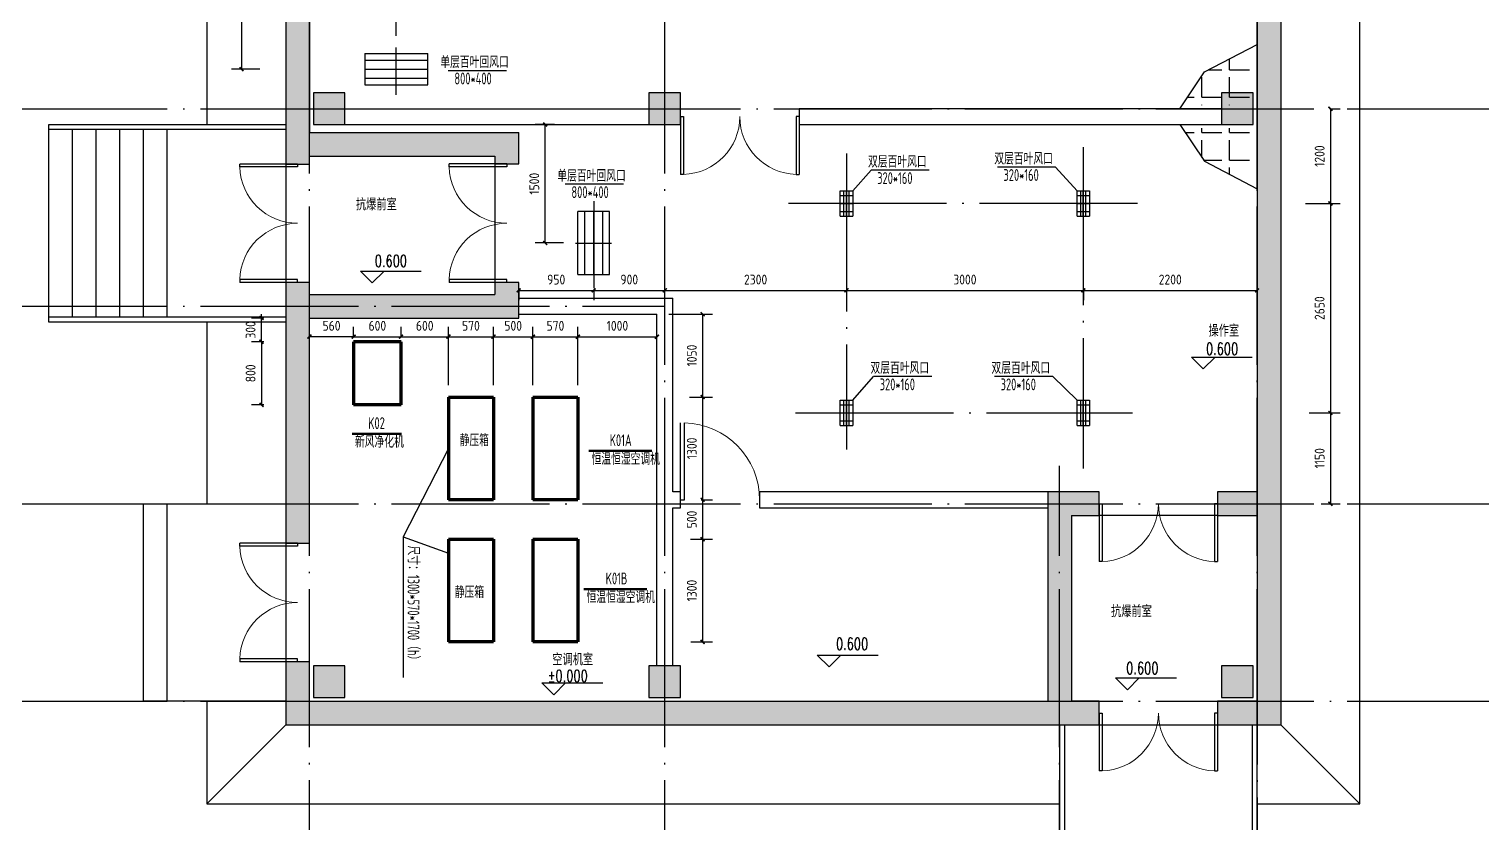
# Model space of a CAD drawing. Extents: x 5136380 to 5447195, y -425726 to -253846.
# Drawn here: x 5220657 to 5239054, y -391235 to -381186 of the extents above; entities that cross this region are included whole.
import ezdxf
from ezdxf.enums import TextEntityAlignment as Align

# ---------------------------------------------------------------- set-up
doc = ezdxf.new("R2010")
doc.units = 0
doc.header["$LTSCALE"] = 1000
doc.header["$MEASUREMENT"] = 0
doc.linetypes.add('CENTER', pattern=[2, 1.25, -0.25, 0.25, -0.25])
doc.linetypes.add('DOTE', pattern=[2.42, 2, -0.2, 0.02, -0.2])
doc.layers.get('0').update_dxf_attribs({"linetype": 'CONTINUOUS'})
doc.layers.get('Defpoints').update_dxf_attribs({"linetype": 'CONTINUOUS'})
doc.layers.add('_0', color=7, linetype='CONTINUOUS', lineweight=25)
for name, color, linetype in [('ACS_SFG_FRZX', 5, 'CENTER'), ('COLUMN', 9, 'CONTINUOUS'), ('DIM_ELEV', 3, 'CONTINUOUS'), ('DOTE', 252, 'CONTINUOUS'), ('PUB_HATCH', 8, 'CONTINUOUS'), ('PUB_TEXT', 7, 'CONTINUOUS'), ('STAIR', 5, 'CONTINUOUS'), ('WALL', 2, 'CONTINUOUS'), ('WINDOW', 4, 'CONTINUOUS'), ('图层1', 1, 'CONTINUOUS')]:
    doc.layers.add(name, color=color, linetype=linetype)
doc.styles.add('_TCH_DIM', font='SIMPLEX', dxfattribs={"bigfont": 'GBCBIG'})
doc.styles.add('sceie', font='sceie.shx', dxfattribs={"bigfont": 'sceic.shx'})
doc.styles.add('样式 1', font='sceie.shx', dxfattribs={"width": 0.75, "bigfont": 'sceic.shx'})
doc.dimstyles.new('副本 STANDARD', dxfattribs={"dimscale": 50, "dimtxt": 2.5, "dimasz": 1, "dimexe": 2.5, "dimexo": 3, "dimgap": 1.5, "dimtad": 1, "dimdec": 0, "dimzin": 0, "dimdsep": 46, "dimtxsty": 'sceie', "dimblk": 'ARCHTICK', "dimcen": 0.09, "dimadec": 0, "dimazin": 0, "dimtfac": 1, "dimtdec": 0, "dimtix": 1, "dimtmove": 2, "dimatfit": 3, "dimfxl": 0, "dimtolj": 1, "dimtzin": 0, "dimarcsym": 0})

# ---------------------------------------------------------------- blocks, each defined once
blk = doc.blocks.new('_FZH')
blk.add_lwpolyline([(-0.5, -0.5), (0.5, -0.5), (0.5, 0.5), (-0.5, 0.5)], close=True)
at = {"layer": 'PUB_HATCH'}
blk.add_solid([(-0.5, -0.5), (0.5, -0.5), (-0.5, 0.5), (0.5, 0.5)], dxfattribs=at)
blk = doc.blocks.new('_ArchTick')
at = {"color": 0, "linetype": 'ByBlock', "const_width": 0.4}
blk.add_lwpolyline([(-0.5, -0.5), (0.5, 0.5)], dxfattribs=at)
blk = doc.blocks.new('*D156')
at = {"color": 0, "lineweight": -2, "transparency": 16777216}
for p, q in [((5223347, -379194), (5223472, -379194)), ((5223347, -379194), (5223347, -381694)), ((5223581, -381694), (5223222, -381694))]:
    blk.add_line(p, q, dxfattribs=at)
at = {"layer": 'Defpoints', "color": 0, "transparency": 16777216}
for p in [(5223347, -379194), (5223347, -381694), (5223731, -381694)]:
    blk.add_point(p, dxfattribs=at)
at = {"color": 0, "lineweight": -2, "transparency": 16777216, "xscale": 50, "yscale": 50, "zscale": 50}
for p, rotation in [((5223347, -379194), 90), ((5223347, -381694), 270)]:
    blk.add_blockref('_ArchTick', p, dxfattribs=dict(at, rotation=rotation))
at = {"color": 0, "transparency": 16777216, "insert": (5223209, -380444), "char_height": 125, "attachment_point": 5, "rotation": 90, "style": 'sceie'}
blk.add_mtext('\\A1;2500', dxfattribs=at)
blk = doc.blocks.new('*D157')
at = {"color": 0, "lineweight": -2, "transparency": 16777216}
for p, q in [((5224207, -380244), (5224207, -380732)), ((5224207, -380607), (5225307, -380607)), ((5225307, -381271), (5225307, -380482))]:
    blk.add_line(p, q, dxfattribs=at)
at = {"layer": 'Defpoints', "color": 0, "transparency": 16777216}
for p in [(5224207, -380094), (5225307, -380607), (5225307, -381421)]:
    blk.add_point(p, dxfattribs=at)
at = {"color": 0, "lineweight": -2, "transparency": 16777216, "xscale": 50, "yscale": 50, "zscale": 50, "rotation": 180}
blk.add_blockref('_ArchTick', (5224207, -380607), dxfattribs=at)
at = {"color": 0, "lineweight": -2, "transparency": 16777216, "xscale": 50, "yscale": 50, "zscale": 50}
blk.add_blockref('_ArchTick', (5225307, -380607), dxfattribs=at)
at = {"color": 0, "transparency": 16777216, "insert": (5224757, -380470), "char_height": 125, "attachment_point": 5, "style": 'sceie'}
blk.add_mtext('\\A1;1100', dxfattribs=at)
blk = doc.blocks.new('*D158')
at = {"color": 0, "lineweight": -2, "transparency": 16777216}
for p, q in [((5227207, -379783), (5227207, -380732)), ((5225307, -381271), (5225307, -380482)), ((5225307, -380607), (5227207, -380607))]:
    blk.add_line(p, q, dxfattribs=at)
at = {"layer": 'Defpoints', "color": 0, "transparency": 16777216}
for p in [(5227207, -379633), (5227207, -380607), (5225307, -381421)]:
    blk.add_point(p, dxfattribs=at)
at = {"color": 0, "lineweight": -2, "transparency": 16777216, "xscale": 50, "yscale": 50, "zscale": 50, "rotation": 180}
blk.add_blockref('_ArchTick', (5225307, -380607), dxfattribs=at)
at = {"color": 0, "lineweight": -2, "transparency": 16777216, "xscale": 50, "yscale": 50, "zscale": 50}
blk.add_blockref('_ArchTick', (5227207, -380607), dxfattribs=at)
at = {"color": 0, "transparency": 16777216, "insert": (5226257, -380470), "char_height": 125, "attachment_point": 5, "style": 'sceie'}
blk.add_mtext('\\A1;1900', dxfattribs=at)
blk = doc.blocks.new('*D163')
at = {"color": 0, "lineweight": -2, "transparency": 16777216}
for p, q in [((5226857, -384494), (5226857, -384619)), ((5226857, -384494), (5227807, -384494)), ((5227807, -384494), (5227807, -384619))]:
    blk.add_line(p, q, dxfattribs=at)
at = {"layer": 'Defpoints', "color": 0, "transparency": 16777216}
for p in [(5226857, -384394), (5227807, -384394), (5227807, -384494)]:
    blk.add_point(p, dxfattribs=at)
at = {"color": 0, "lineweight": -2, "transparency": 16777216, "xscale": 50, "yscale": 50, "zscale": 50, "rotation": 180}
blk.add_blockref('_ArchTick', (5226857, -384494), dxfattribs=at)
at = {"color": 0, "lineweight": -2, "transparency": 16777216, "xscale": 50, "yscale": 50, "zscale": 50}
blk.add_blockref('_ArchTick', (5227807, -384494), dxfattribs=at)
at = {"color": 0, "transparency": 16777216, "insert": (5227332, -384357), "char_height": 125, "attachment_point": 5, "style": 'sceie'}
blk.add_mtext('\\A1;950', dxfattribs=at)
blk = doc.blocks.new('*D164')
at = {"color": 0, "lineweight": -2, "transparency": 16777216}
for p, q in [((5227807, -384494), (5227807, -384619)), ((5227807, -384494), (5228707, -384494)), ((5228707, -384494), (5228707, -384369))]:
    blk.add_line(p, q, dxfattribs=at)
at = {"layer": 'Defpoints', "color": 0, "transparency": 16777216}
for p in [(5227807, -384394), (5228707, -384494), (5228707, -384494)]:
    blk.add_point(p, dxfattribs=at)
at = {"color": 0, "lineweight": -2, "transparency": 16777216, "xscale": 50, "yscale": 50, "zscale": 50, "rotation": 180}
blk.add_blockref('_ArchTick', (5227807, -384494), dxfattribs=at)
at = {"color": 0, "lineweight": -2, "transparency": 16777216, "xscale": 50, "yscale": 50, "zscale": 50}
blk.add_blockref('_ArchTick', (5228707, -384494), dxfattribs=at)
at = {"color": 0, "transparency": 16777216, "insert": (5228257, -384357), "char_height": 125, "attachment_point": 5, "style": 'sceie'}
blk.add_mtext('\\A1;900', dxfattribs=at)
blk = doc.blocks.new('*D165')
at = {"color": 0, "lineweight": -2, "transparency": 16777216}
for p, q in [((5228707, -384494), (5228707, -384369)), ((5228707, -384494), (5231007, -384494)), ((5231007, -384494), (5231007, -384619))]:
    blk.add_line(p, q, dxfattribs=at)
at = {"layer": 'Defpoints', "color": 0, "transparency": 16777216}
for p in [(5228707, -384494), (5231007, -384400), (5231007, -384494)]:
    blk.add_point(p, dxfattribs=at)
at = {"color": 0, "lineweight": -2, "transparency": 16777216, "xscale": 50, "yscale": 50, "zscale": 50, "rotation": 180}
blk.add_blockref('_ArchTick', (5228707, -384494), dxfattribs=at)
at = {"color": 0, "lineweight": -2, "transparency": 16777216, "xscale": 50, "yscale": 50, "zscale": 50}
blk.add_blockref('_ArchTick', (5231007, -384494), dxfattribs=at)
at = {"color": 0, "transparency": 16777216, "insert": (5229857, -384357), "char_height": 125, "attachment_point": 5, "style": 'sceie'}
blk.add_mtext('\\A1;2300', dxfattribs=at)
blk = doc.blocks.new('*D166')
at = {"color": 0, "lineweight": -2, "transparency": 16777216}
for p, q in [((5231007, -384494), (5231007, -384619)), ((5231007, -384494), (5234007, -384494)), ((5234007, -384494), (5234007, -384619))]:
    blk.add_line(p, q, dxfattribs=at)
at = {"layer": 'Defpoints', "color": 0, "transparency": 16777216}
for p in [(5231007, -384400), (5234007, -384400), (5234007, -384494)]:
    blk.add_point(p, dxfattribs=at)
at = {"color": 0, "lineweight": -2, "transparency": 16777216, "xscale": 50, "yscale": 50, "zscale": 50, "rotation": 180}
blk.add_blockref('_ArchTick', (5231007, -384494), dxfattribs=at)
at = {"color": 0, "lineweight": -2, "transparency": 16777216, "xscale": 50, "yscale": 50, "zscale": 50}
blk.add_blockref('_ArchTick', (5234007, -384494), dxfattribs=at)
at = {"color": 0, "transparency": 16777216, "insert": (5232507, -384357), "char_height": 125, "attachment_point": 5, "style": 'sceie'}
blk.add_mtext('\\A1;3000', dxfattribs=at)
blk = doc.blocks.new('*D167')
at = {"color": 0, "lineweight": -2, "transparency": 16777216}
for p, q in [((5234007, -384494), (5234007, -384619)), ((5234007, -384494), (5236207, -384494)), ((5236207, -384494), (5236207, -384369))]:
    blk.add_line(p, q, dxfattribs=at)
at = {"layer": 'Defpoints', "color": 0, "transparency": 16777216}
for p in [(5234007, -384400), (5236207, -384494), (5236207, -384544)]:
    blk.add_point(p, dxfattribs=at)
at = {"color": 0, "lineweight": -2, "transparency": 16777216, "xscale": 50, "yscale": 50, "zscale": 50, "rotation": 180}
blk.add_blockref('_ArchTick', (5234007, -384494), dxfattribs=at)
at = {"color": 0, "lineweight": -2, "transparency": 16777216, "xscale": 50, "yscale": 50, "zscale": 50}
blk.add_blockref('_ArchTick', (5236207, -384494), dxfattribs=at)
at = {"color": 0, "transparency": 16777216, "insert": (5235107, -384357), "char_height": 125, "attachment_point": 5, "style": 'sceie'}
blk.add_mtext('\\A1;2200', dxfattribs=at)
blk = doc.blocks.new('*D168')
at = {"color": 0, "lineweight": -2, "transparency": 16777216}
for p, q in [((5227309, -382394), (5227067, -382394)), ((5227192, -383894), (5227192, -382394)), ((5227425, -383894), (5227067, -383894))]:
    blk.add_line(p, q, dxfattribs=at)
at = {"layer": 'Defpoints', "color": 0, "transparency": 16777216}
for p in [(5227192, -382394), (5227459, -382394), (5227575, -383894)]:
    blk.add_point(p, dxfattribs=at)
at = {"color": 0, "lineweight": -2, "transparency": 16777216, "xscale": 50, "yscale": 50, "zscale": 50}
for p, rotation in [((5227192, -382394), 90), ((5227192, -383894), 270)]:
    blk.add_blockref('_ArchTick', p, dxfattribs=dict(at, rotation=rotation))
at = {"color": 0, "transparency": 16777216, "insert": (5227054, -383144), "char_height": 125, "attachment_point": 5, "rotation": 90, "style": 'sceie'}
blk.add_mtext('\\A1;1500', dxfattribs=at)
blk = doc.blocks.new('*D169')
at = {"color": 0, "lineweight": -2, "transparency": 16777216}
for p, q in [((5237136, -382194), (5237261, -382194)), ((5237136, -382194), (5237136, -383394)), ((5236820, -383394), (5237261, -383394))]:
    blk.add_line(p, q, dxfattribs=at)
at = {"layer": 'Defpoints', "color": 0, "transparency": 16777216}
for p in [(5237037, -382194), (5236670, -383394), (5237136, -383394)]:
    blk.add_point(p, dxfattribs=at)
at = {"color": 0, "lineweight": -2, "transparency": 16777216, "xscale": 50, "yscale": 50, "zscale": 50}
for p, rotation in [((5237136, -382194), 90), ((5237136, -383394), 270)]:
    blk.add_blockref('_ArchTick', p, dxfattribs=dict(at, rotation=rotation))
at = {"color": 0, "transparency": 16777216, "insert": (5236999, -382794), "char_height": 125, "attachment_point": 5, "rotation": 90, "style": 'sceie'}
blk.add_mtext('\\A1;1200', dxfattribs=at)
blk = doc.blocks.new('*D170')
at = {"color": 0, "lineweight": -2, "transparency": 16777216}
for p, q in [((5236820, -383394), (5237261, -383394)), ((5237136, -383394), (5237136, -386045)), ((5236867, -386045), (5237261, -386045))]:
    blk.add_line(p, q, dxfattribs=at)
at = {"layer": 'Defpoints', "color": 0, "transparency": 16777216}
for p in [(5236670, -383394), (5236717, -386045), (5237136, -386045)]:
    blk.add_point(p, dxfattribs=at)
at = {"color": 0, "lineweight": -2, "transparency": 16777216, "xscale": 50, "yscale": 50, "zscale": 50}
for p, rotation in [((5237136, -383394), 90), ((5237136, -386045), 270)]:
    blk.add_blockref('_ArchTick', p, dxfattribs=dict(at, rotation=rotation))
at = {"color": 0, "transparency": 16777216, "insert": (5236999, -384719), "char_height": 125, "attachment_point": 5, "rotation": 90, "style": 'sceie'}
blk.add_mtext('\\A1;2650', dxfattribs=at)
blk = doc.blocks.new('*D171')
at = {"color": 0, "lineweight": -2, "transparency": 16777216}
for p, q in [((5236867, -386045), (5237261, -386045)), ((5237136, -386045), (5237136, -387194)), ((5237018, -387194), (5237261, -387194))]:
    blk.add_line(p, q, dxfattribs=at)
at = {"layer": 'Defpoints', "color": 0, "transparency": 16777216}
for p in [(5236717, -386045), (5236868, -387194), (5237136, -387194)]:
    blk.add_point(p, dxfattribs=at)
at = {"color": 0, "lineweight": -2, "transparency": 16777216, "xscale": 50, "yscale": 50, "zscale": 50}
for p, rotation in [((5237136, -386045), 90), ((5237136, -387194), 270)]:
    blk.add_blockref('_ArchTick', p, dxfattribs=dict(at, rotation=rotation))
at = {"color": 0, "transparency": 16777216, "insert": (5236999, -386619), "char_height": 125, "attachment_point": 5, "rotation": 90, "style": 'sceie'}
blk.add_mtext('\\A1;1150', dxfattribs=at)
blk = doc.blocks.new('*D172')
at = {"color": 0, "lineweight": -2, "transparency": 16777216}
for p, q in [((5223628, -384844), (5223475, -384844)), ((5223600, -384844), (5223600, -384794)), ((5223600, -385144), (5223600, -384844)), ((5223628, -385144), (5223475, -385144)), ((5223600, -385144), (5223600, -385194))]:
    blk.add_line(p, q, dxfattribs=at)
at = {"layer": 'Defpoints', "color": 0, "transparency": 16777216}
for p in [(5223600, -384844), (5223778, -384844), (5223778, -385144)]:
    blk.add_point(p, dxfattribs=at)
at = {"color": 0, "lineweight": -2, "transparency": 16777216, "xscale": 50, "yscale": 50, "zscale": 50}
for p, rotation in [((5223600, -384844), 270), ((5223600, -385144), 90)]:
    blk.add_blockref('_ArchTick', p, dxfattribs=dict(at, rotation=rotation))
at = {"color": 0, "transparency": 16777216, "insert": (5223462, -384994), "char_height": 125, "attachment_point": 5, "rotation": 90, "style": 'sceie'}
blk.add_mtext('\\A1;300', dxfattribs=at)
blk = doc.blocks.new('*D173')
at = {"color": 0, "lineweight": -2, "transparency": 16777216}
for p, q in [((5223628, -385144), (5223475, -385144)), ((5223600, -385144), (5223600, -385944)), ((5223628, -385944), (5223475, -385944))]:
    blk.add_line(p, q, dxfattribs=at)
at = {"layer": 'Defpoints', "color": 0, "transparency": 16777216}
for p in [(5223778, -385144), (5223600, -385944), (5223778, -385944)]:
    blk.add_point(p, dxfattribs=at)
at = {"color": 0, "lineweight": -2, "transparency": 16777216, "xscale": 50, "yscale": 50, "zscale": 50}
for p, rotation in [((5223600, -385144), 90), ((5223600, -385944), 270)]:
    blk.add_blockref('_ArchTick', p, dxfattribs=dict(at, rotation=rotation))
at = {"color": 0, "transparency": 16777216, "insert": (5223462, -385544), "char_height": 125, "attachment_point": 5, "rotation": 90, "style": 'sceie'}
blk.add_mtext('\\A1;800', dxfattribs=at)
blk = doc.blocks.new('*D174')
at = {"color": 0, "lineweight": -2, "transparency": 16777216}
for p, q in [((5224207, -385080), (5224207, -384955)), ((5224767, -385080), (5224767, -384955)), ((5224767, -385080), (5224207, -385080))]:
    blk.add_line(p, q, dxfattribs=at)
at = {"layer": 'Defpoints', "color": 0, "transparency": 16777216}
for p in [(5224207, -385080), (5224207, -385144), (5224767, -385144)]:
    blk.add_point(p, dxfattribs=at)
at = {"color": 0, "lineweight": -2, "transparency": 16777216, "xscale": 50, "yscale": 50, "zscale": 50, "rotation": 180}
blk.add_blockref('_ArchTick', (5224207, -385080), dxfattribs=at)
at = {"color": 0, "lineweight": -2, "transparency": 16777216, "xscale": 50, "yscale": 50, "zscale": 50}
blk.add_blockref('_ArchTick', (5224767, -385080), dxfattribs=at)
at = {"color": 0, "transparency": 16777216, "insert": (5224487, -384942), "char_height": 125, "attachment_point": 5, "style": 'sceie'}
blk.add_mtext('\\A1;560', dxfattribs=at)
blk = doc.blocks.new('*D175')
at = {"color": 0, "lineweight": -2, "transparency": 16777216}
for p, q in [((5224767, -385080), (5224767, -384955)), ((5225367, -385080), (5225367, -384955)), ((5224767, -385080), (5225367, -385080))]:
    blk.add_line(p, q, dxfattribs=at)
at = {"layer": 'Defpoints', "color": 0, "transparency": 16777216}
for p in [(5224767, -385144), (5225367, -385080), (5225367, -385144)]:
    blk.add_point(p, dxfattribs=at)
at = {"color": 0, "lineweight": -2, "transparency": 16777216, "xscale": 50, "yscale": 50, "zscale": 50, "rotation": 180}
blk.add_blockref('_ArchTick', (5224767, -385080), dxfattribs=at)
at = {"color": 0, "lineweight": -2, "transparency": 16777216, "xscale": 50, "yscale": 50, "zscale": 50}
blk.add_blockref('_ArchTick', (5225367, -385080), dxfattribs=at)
at = {"color": 0, "transparency": 16777216, "insert": (5225067, -384942), "char_height": 125, "attachment_point": 5, "style": 'sceie'}
blk.add_mtext('\\A1;600', dxfattribs=at)
blk = doc.blocks.new('*D176')
at = {"color": 0, "lineweight": -2, "transparency": 16777216}
for p, q in [((5225367, -385080), (5225367, -384955)), ((5225967, -385694), (5225967, -384955)), ((5225367, -385080), (5225967, -385080))]:
    blk.add_line(p, q, dxfattribs=at)
at = {"layer": 'Defpoints', "color": 0, "transparency": 16777216}
for p in [(5225367, -385144), (5225967, -385080), (5225967, -385844)]:
    blk.add_point(p, dxfattribs=at)
at = {"color": 0, "lineweight": -2, "transparency": 16777216, "xscale": 50, "yscale": 50, "zscale": 50, "rotation": 180}
blk.add_blockref('_ArchTick', (5225367, -385080), dxfattribs=at)
at = {"color": 0, "lineweight": -2, "transparency": 16777216, "xscale": 50, "yscale": 50, "zscale": 50}
blk.add_blockref('_ArchTick', (5225967, -385080), dxfattribs=at)
at = {"color": 0, "transparency": 16777216, "insert": (5225667, -384942), "char_height": 125, "attachment_point": 5, "style": 'sceie'}
blk.add_mtext('\\A1;600', dxfattribs=at)
blk = doc.blocks.new('*D177')
at = {"color": 0, "lineweight": -2, "transparency": 16777216}
for p, q in [((5225967, -385694), (5225967, -384955)), ((5226537, -385694), (5226537, -384955)), ((5225967, -385080), (5226537, -385080))]:
    blk.add_line(p, q, dxfattribs=at)
at = {"layer": 'Defpoints', "color": 0, "transparency": 16777216}
for p in [(5226537, -385080), (5225967, -385844), (5226537, -385844)]:
    blk.add_point(p, dxfattribs=at)
at = {"color": 0, "lineweight": -2, "transparency": 16777216, "xscale": 50, "yscale": 50, "zscale": 50, "rotation": 180}
blk.add_blockref('_ArchTick', (5225967, -385080), dxfattribs=at)
at = {"color": 0, "lineweight": -2, "transparency": 16777216, "xscale": 50, "yscale": 50, "zscale": 50}
blk.add_blockref('_ArchTick', (5226537, -385080), dxfattribs=at)
at = {"color": 0, "transparency": 16777216, "insert": (5226252, -384942), "char_height": 125, "attachment_point": 5, "style": 'sceie'}
blk.add_mtext('\\A1;570', dxfattribs=at)
blk = doc.blocks.new('*D178')
at = {"color": 0, "lineweight": -2, "transparency": 16777216}
for p, q in [((5226537, -385694), (5226537, -384955)), ((5227037, -385694), (5227037, -384955)), ((5226537, -385080), (5227037, -385080))]:
    blk.add_line(p, q, dxfattribs=at)
at = {"layer": 'Defpoints', "color": 0, "transparency": 16777216}
for p in [(5227037, -385080), (5226537, -385844), (5227037, -385844)]:
    blk.add_point(p, dxfattribs=at)
at = {"color": 0, "lineweight": -2, "transparency": 16777216, "xscale": 50, "yscale": 50, "zscale": 50, "rotation": 180}
blk.add_blockref('_ArchTick', (5226537, -385080), dxfattribs=at)
at = {"color": 0, "lineweight": -2, "transparency": 16777216, "xscale": 50, "yscale": 50, "zscale": 50}
blk.add_blockref('_ArchTick', (5227037, -385080), dxfattribs=at)
at = {"color": 0, "transparency": 16777216, "insert": (5226787, -384942), "char_height": 125, "attachment_point": 5, "style": 'sceie'}
blk.add_mtext('\\A1;500', dxfattribs=at)
blk = doc.blocks.new('*D179')
at = {"color": 0, "lineweight": -2, "transparency": 16777216}
for p, q in [((5227037, -385694), (5227037, -384955)), ((5227607, -385694), (5227607, -384955)), ((5227037, -385080), (5227607, -385080))]:
    blk.add_line(p, q, dxfattribs=at)
at = {"layer": 'Defpoints', "color": 0, "transparency": 16777216}
for p in [(5227607, -385080), (5227037, -385844), (5227607, -385844)]:
    blk.add_point(p, dxfattribs=at)
at = {"color": 0, "lineweight": -2, "transparency": 16777216, "xscale": 50, "yscale": 50, "zscale": 50, "rotation": 180}
blk.add_blockref('_ArchTick', (5227037, -385080), dxfattribs=at)
at = {"color": 0, "lineweight": -2, "transparency": 16777216, "xscale": 50, "yscale": 50, "zscale": 50}
blk.add_blockref('_ArchTick', (5227607, -385080), dxfattribs=at)
at = {"color": 0, "transparency": 16777216, "insert": (5227322, -384942), "char_height": 125, "attachment_point": 5, "style": 'sceie'}
blk.add_mtext('\\A1;570', dxfattribs=at)
blk = doc.blocks.new('*D180')
at = {"color": 0, "lineweight": -2, "transparency": 16777216}
for p, q in [((5227607, -385080), (5227607, -384955)), ((5228607, -385080), (5228607, -384955)), ((5227607, -385080), (5228607, -385080))]:
    blk.add_line(p, q, dxfattribs=at)
at = {"layer": 'Defpoints', "color": 0, "transparency": 16777216}
for p in [(5227607, -385080), (5228607, -385080), (5228607, -385080)]:
    blk.add_point(p, dxfattribs=at)
at = {"color": 0, "lineweight": -2, "transparency": 16777216, "xscale": 50, "yscale": 50, "zscale": 50, "rotation": 180}
blk.add_blockref('_ArchTick', (5227607, -385080), dxfattribs=at)
at = {"color": 0, "lineweight": -2, "transparency": 16777216, "xscale": 50, "yscale": 50, "zscale": 50}
blk.add_blockref('_ArchTick', (5228607, -385080), dxfattribs=at)
at = {"color": 0, "transparency": 16777216, "insert": (5228107, -384942), "char_height": 125, "attachment_point": 5, "style": 'sceie'}
blk.add_mtext('\\A1;1000', dxfattribs=at)
blk = doc.blocks.new('*D181')
at = {"color": 0, "lineweight": -2, "transparency": 16777216}
for p, q in [((5228757, -384794), (5229311, -384794)), ((5229186, -384794), (5229186, -385844)), ((5229018, -385844), (5229311, -385844))]:
    blk.add_line(p, q, dxfattribs=at)
at = {"layer": 'Defpoints', "color": 0, "transparency": 16777216}
for p in [(5228607, -384794), (5228868, -385844), (5229186, -385844)]:
    blk.add_point(p, dxfattribs=at)
at = {"color": 0, "lineweight": -2, "transparency": 16777216, "xscale": 50, "yscale": 50, "zscale": 50}
for p, rotation in [((5229186, -384794), 90), ((5229186, -385844), 270)]:
    blk.add_blockref('_ArchTick', p, dxfattribs=dict(at, rotation=rotation))
at = {"color": 0, "transparency": 16777216, "insert": (5229049, -385319), "char_height": 125, "attachment_point": 5, "rotation": 90, "style": 'sceie'}
blk.add_mtext('\\A1;1050', dxfattribs=at)
blk = doc.blocks.new('*D182')
at = {"color": 0, "lineweight": -2, "transparency": 16777216}
for p, q in [((5229018, -385844), (5229311, -385844)), ((5229186, -385844), (5229186, -387144)), ((5229167, -387144), (5229311, -387144))]:
    blk.add_line(p, q, dxfattribs=at)
at = {"layer": 'Defpoints', "color": 0, "transparency": 16777216}
for p in [(5228868, -385844), (5229017, -387144), (5229186, -387144)]:
    blk.add_point(p, dxfattribs=at)
at = {"color": 0, "lineweight": -2, "transparency": 16777216, "xscale": 50, "yscale": 50, "zscale": 50}
for p, rotation in [((5229186, -385844), 90), ((5229186, -387144), 270)]:
    blk.add_blockref('_ArchTick', p, dxfattribs=dict(at, rotation=rotation))
at = {"color": 0, "transparency": 16777216, "insert": (5229049, -386494), "char_height": 125, "attachment_point": 5, "rotation": 90, "style": 'sceie'}
blk.add_mtext('\\A1;1300', dxfattribs=at)
blk = doc.blocks.new('*D183')
at = {"color": 0, "lineweight": -2, "transparency": 16777216}
for p, q in [((5229167, -387144), (5229311, -387144)), ((5229186, -387144), (5229186, -387644)), ((5229033, -387644), (5229311, -387644))]:
    blk.add_line(p, q, dxfattribs=at)
at = {"layer": 'Defpoints', "color": 0, "transparency": 16777216}
for p in [(5229017, -387144), (5228883, -387644), (5229186, -387644)]:
    blk.add_point(p, dxfattribs=at)
at = {"color": 0, "lineweight": -2, "transparency": 16777216, "xscale": 50, "yscale": 50, "zscale": 50}
for p, rotation in [((5229186, -387144), 90), ((5229186, -387644), 270)]:
    blk.add_blockref('_ArchTick', p, dxfattribs=dict(at, rotation=rotation))
at = {"color": 0, "transparency": 16777216, "insert": (5229049, -387394), "char_height": 125, "attachment_point": 5, "rotation": 90, "style": 'sceie'}
blk.add_mtext('\\A1;500', dxfattribs=at)
blk = doc.blocks.new('*D184')
at = {"color": 0, "lineweight": -2, "transparency": 16777216}
for p, q in [((5229033, -387644), (5229311, -387644)), ((5229186, -387644), (5229186, -388944)), ((5229038, -388944), (5229311, -388944))]:
    blk.add_line(p, q, dxfattribs=at)
at = {"layer": 'Defpoints', "color": 0, "transparency": 16777216}
for p in [(5228883, -387644), (5228888, -388944), (5229186, -388944)]:
    blk.add_point(p, dxfattribs=at)
at = {"color": 0, "lineweight": -2, "transparency": 16777216, "xscale": 50, "yscale": 50, "zscale": 50}
for p, rotation in [((5229186, -387644), 90), ((5229186, -388944), 270)]:
    blk.add_blockref('_ArchTick', p, dxfattribs=dict(at, rotation=rotation))
at = {"color": 0, "transparency": 16777216, "insert": (5229049, -388294), "char_height": 125, "attachment_point": 5, "rotation": 90, "style": 'sceie'}
blk.add_mtext('\\A1;1300', dxfattribs=at)

msp = doc.modelspace()

# ---------------------------------------------------------------- hatches: boundary and pattern name
at = {"layer": 'PUB_HATCH'}
for points in [[(5224206.7, -377694.3), (5223906.7, -377394.3), (5223906.7, -382594.3), (5223946.7, -382594.3), (5224106.7, -382627.6), (5224166.7, -382534.3), (5224206.7, -382494.3)], [(5236506.7, -380641.1), (5236206.7, -380641.1), (5236206.7, -387044.6), (5236246.7, -387084.6), (5236306.7, -387177.9), (5236466.7, -387144.6), (5236506.7, -387144.6)], [(5223946.7, -382594.3), (5223906.7, -382594.3), (5223906.7, -382894.3), (5224206.7, -382894.3), (5224206.7, -382794.3), (5224166.7, -382754.3), (5224106.7, -382627.6)], [(5224106.7, -382627.6), (5224166.7, -382754.3), (5224206.7, -382794.3), (5226556.7, -382794.3), (5226856.7, -382494.3), (5224206.7, -382494.3), (5224166.7, -382534.3)], [(5226856.7, -382494.3), (5226556.7, -382794.3), (5226556.7, -382893.7), (5226856.7, -382893.7)], [(5224166.7, -384584.3), (5224206.7, -384544.3), (5224206.7, -384394.3), (5223906.7, -384394.3), (5223906.7, -384694.3), (5224106.7, -384694.3)], [(5226556.7, -384544.3), (5226856.7, -384844.3), (5226856.7, -384393.7), (5226556.7, -384393.7)], [(5224106.7, -384694.3), (5224166.7, -384804.3), (5224206.7, -384844.3), (5226856.7, -384844.3), (5226556.7, -384544.3), (5224206.7, -384544.3), (5224166.7, -384584.3)], [(5224106.7, -384694.3), (5223906.7, -384694.3), (5223906.7, -387694.3), (5224206.7, -387694.3), (5224206.7, -384844.3), (5224166.7, -384804.3)], [(5233856.7, -387344.6), (5233556.7, -387044.6), (5233556.7, -389694.3), (5233596.7, -389734.3), (5233706.7, -389794.3), (5233816.7, -389734.3), (5233856.7, -389694.3)], [(5233556.7, -387044.6), (5233856.7, -387344.6), (5234207, -387344.6), (5234207, -387044.6)], [(5236246.7, -387084.6), (5236206.7, -387044.6), (5235707, -387044.6), (5235707, -387344.6), (5236206.7, -387344.6), (5236246.7, -387304.6), (5236306.7, -387177.9)], [(5236306.7, -387177.9), (5236246.7, -387304.6), (5236206.7, -387344.6), (5236206.7, -389694.3), (5236506.7, -389994.3), (5236506.7, -387144.6), (5236466.7, -387144.6)], [(5223906.7, -389994.3), (5224206.7, -389694.3), (5224206.7, -389194.3), (5223906.7, -389194.3)], [(5224206.7, -389694.3), (5223906.7, -389994.3), (5233706.7, -389994.3), (5233706.7, -389794.3), (5233596.7, -389734.3), (5233556.7, -389694.3)], [(5233706.7, -389794.3), (5233706.7, -389994.3), (5234207, -389994.3), (5234207, -389694.3), (5233856.7, -389694.3), (5233816.7, -389734.3)], [(5236506.7, -389994.3), (5236206.7, -389694.3), (5235707, -389694.3), (5235707, -389994.3)]]:
    msp.add_hatch(color=253, dxfattribs=at).paths.add_polyline_path(points)
at = {"layer": '图层1'}
h = msp.add_hatch(dxfattribs=at)
h.set_pattern_fill('ANGLE', color=253, scale=100, style=0)
h.set_pattern_definition([(0, (2831270.28, 441481.27), (0, 349.25), [254, -95.25]), (90, (2831270.28, 441481.27), (-349.25, 2e-14), [254, -95.25])])
h.paths.add_polyline_path([(5236206.7, -381382), (5235539.7, -381728.4), (5235259.1, -382149.7), (5236206.7, -382149.7)])
h = msp.add_hatch(dxfattribs=at)
h.set_pattern_fill('ANGLE', color=253, scale=100, style=0)
h.set_pattern_definition([(0, (2831270.28, 435447.76), (0, 349.25), [254, -95.25]), (90, (2831270.28, 435447.76), (-349.25, 2e-14), [254, -95.25])])
h.paths.add_polyline_path([(5236206.7, -382438.9), (5236206.7, -383206.6), (5235539.7, -382860.2), (5235259.1, -382438.9)])

# ---------------------------------------------------------------- linework, layer by layer
at = {"color": 0}
for p, q in [((5224906.7, -381494.3), (5224906.7, -381894.3)), ((5224906.7, -381494.3), (5225706.7, -381494.3)), ((5225706.7, -381894.3), (5225706.7, -381494.3)), ((5224906.7, -381580.7), (5225706.7, -381580.7)), ((5224906.7, -381694.3), (5225706.7, -381694.3)), ((5226702.2, -381713), (5225965.3, -381713)), ((5224906.7, -381807.9), (5225706.7, -381807.9)), ((5224906.7, -381894.3), (5225706.7, -381894.3)), ((5231086.7, -383234.3), (5231319.5, -382973.6)), ((5232056.3, -382973.6), (5231319.5, -382973.6)), ((5233655.2, -382934.7), (5232918.4, -382934.7)), ((5233655.2, -382934.7), (5233926.7, -383234.3)), ((5228184.1, -383151.3), (5227447.3, -383151.3)), ((5230926.7, -383554.3), (5230926.7, -383234.3)), ((5230926.7, -383234.3), (5231086.7, -383234.3)), ((5230926.7, -383293.7), (5231086.7, -383293.7)), ((5230926.7, -383394.3), (5231086.7, -383394.3)), ((5230973.2, -383554.3), (5230973.2, -383234.3)), ((5231006.7, -383554.3), (5231006.7, -383234.3)), ((5231040.3, -383554.3), (5231040.3, -383234.3)), ((5231086.7, -383234.3), (5231086.7, -383554.3)), ((5233926.7, -383554.3), (5233926.7, -383234.3)), ((5233926.7, -383234.3), (5234086.7, -383234.3)), ((5233926.7, -383293.7), (5234086.7, -383293.7)), ((5233926.7, -383394.3), (5234086.7, -383394.3)), ((5233973.2, -383554.3), (5233973.2, -383234.3)), ((5234006.7, -383554.3), (5234006.7, -383234.3)), ((5234040.3, -383554.3), (5234040.3, -383234.3)), ((5234086.7, -383234.3), (5234086.7, -383554.3)), ((5228006.7, -383494.3), (5227606.7, -383494.3)), ((5227606.7, -384294.3), (5227606.7, -383494.3)), ((5227693.1, -384294.3), (5227693.1, -383494.3)), ((5227806.7, -384294.3), (5227806.7, -383494.3)), ((5227920.3, -384294.3), (5227920.3, -383494.3)), ((5228006.7, -384294.3), (5228006.7, -383494.3)), ((5230926.7, -383494.9), (5231086.7, -383494.9)), ((5230926.7, -383554.3), (5231086.7, -383554.3)), ((5233926.7, -383494.9), (5234086.7, -383494.9)), ((5233926.7, -383554.3), (5234086.7, -383554.3)), ((5227574.9, -383894.3), (5228031.5, -383894.3)), ((5227606.7, -384294.3), (5228006.7, -384294.3)), ((5231086.7, -385884.6), (5231350.8, -385584.8)), ((5232087.7, -385584.8), (5231350.8, -385584.8)), ((5233619.2, -385584.8), (5232882.3, -385584.8)), ((5233619.2, -385584.8), (5233926.7, -385884.6)), ((5230926.7, -386204.6), (5230926.7, -385884.6)), ((5230926.7, -385884.6), (5231086.7, -385884.6)), ((5230926.7, -385944), (5231086.7, -385944)), ((5230973.2, -386204.6), (5230973.2, -385884.6)), ((5231006.7, -386204.6), (5231006.7, -385884.6)), ((5231040.3, -386204.6), (5231040.3, -385884.6)), ((5231086.7, -385884.6), (5231086.7, -386204.6)), ((5233926.7, -386204.6), (5233926.7, -385884.6)), ((5233926.7, -385884.6), (5234086.7, -385884.6)), ((5233926.7, -385944), (5234086.7, -385944)), ((5233973.2, -386204.6), (5233973.2, -385884.6)), ((5234006.7, -386204.6), (5234006.7, -385884.6)), ((5234040.3, -386204.6), (5234040.3, -385884.6)), ((5234086.7, -385884.6), (5234086.7, -386204.6)), ((5230926.7, -386044.6), (5231086.7, -386044.6)), ((5230926.7, -386145.2), (5231086.7, -386145.2)), ((5233926.7, -386044.6), (5234086.7, -386044.6)), ((5233926.7, -386145.2), (5234086.7, -386145.2)), ((5230926.7, -386204.6), (5231086.7, -386204.6)), ((5233926.7, -386204.6), (5234086.7, -386204.6)), ((5225966.7, -386494.3), (5225392, -387613.2)), ((5225392, -387613.2), (5225966.7, -387820.6)), ((5225392, -387613.2), (5225392, -389392.1))]:
    msp.add_line(p, q, dxfattribs=at)
at = {"color": 253, "extrusion": (0, 0, -1)}
for p, q in [((5228906.7, -382294.3), (5228906.7, -383025.5)), ((5228906.7, -382294.3), (5228944.2, -382294.3)), ((5228944.2, -382294.3), (5228944.2, -383025.5)), ((5230369.2, -382294.3), (5230369.2, -383025.5)), ((5230406.7, -382294.3), (5230369.2, -382294.3)), ((5230406.7, -382294.3), (5230406.7, -383025.5)), ((5224056.7, -382894.3), (5223325.5, -382894.3)), ((5223325.5, -382931.8), (5223325.5, -382894.3)), ((5224056.7, -382931.8), (5223325.5, -382931.8)), ((5224056.7, -382894.3), (5224056.7, -382931.8)), ((5226706.7, -382893.7), (5225975.5, -382893.7)), ((5225975.5, -382931.2), (5225975.5, -382893.7)), ((5226706.7, -382931.2), (5225975.5, -382931.2)), ((5226706.7, -382893.7), (5226706.7, -382931.2)), ((5228944.2, -383025.5), (5228906.7, -383025.5)), ((5230369.2, -383025.5), (5230406.7, -383025.5)), ((5224056.7, -384356.8), (5223325.5, -384356.8)), ((5223325.5, -384356.8), (5223325.5, -384394.3)), ((5224056.7, -384394.3), (5223325.5, -384394.3)), ((5224056.7, -384394.3), (5224056.7, -384356.8)), ((5226706.7, -384356.2), (5225975.5, -384356.2)), ((5225975.5, -384356.2), (5225975.5, -384393.7)), ((5226706.7, -384393.7), (5225975.5, -384393.7)), ((5226706.7, -384393.7), (5226706.7, -384356.2)), ((5228906.7, -387144.6), (5228906.7, -386169.6)), ((5228956.7, -387144.6), (5228956.7, -386169.6)), ((5228906.7, -387144.6), (5228956.7, -387144.6)), ((5234207, -387194.6), (5234207, -387925.8)), ((5234207, -387194.6), (5234244.5, -387194.6)), ((5234244.5, -387194.6), (5234244.5, -387925.8)), ((5235669.5, -387194.6), (5235669.5, -387925.8)), ((5235707, -387194.6), (5235669.5, -387194.6)), ((5235707, -387194.6), (5235707, -387925.8)), ((5224056.7, -387694.3), (5223325.5, -387694.3)), ((5223325.5, -387731.8), (5223325.5, -387694.3)), ((5224056.7, -387731.8), (5223325.5, -387731.8)), ((5224056.7, -387694.3), (5224056.7, -387731.8)), ((5234244.5, -387925.8), (5234207, -387925.8)), ((5235669.5, -387925.8), (5235707, -387925.8)), ((5224056.7, -389156.8), (5223325.5, -389156.8)), ((5223325.5, -389156.8), (5223325.5, -389194.3)), ((5224056.7, -389194.3), (5223325.5, -389194.3)), ((5224056.7, -389194.3), (5224056.7, -389156.8))]:
    msp.add_line(p, q, dxfattribs=at)
at = {"lineweight": 70}
for p, q in [((5225366.7, -385144.3), (5224766.7, -385144.3)), ((5224766.7, -385144.3), (5224766.7, -385944.3)), ((5225366.7, -385944.3), (5225366.7, -385144.3)), ((5225366.7, -385944.3), (5224766.7, -385944.3)), ((5225966.7, -385844.3), (5225966.7, -387144.3)), ((5225966.7, -385844.3), (5226536.7, -385844.3)), ((5226536.7, -385844.3), (5226536.7, -387144.3)), ((5227036.7, -385844.3), (5227606.7, -385844.3)), ((5227036.7, -385844.3), (5227036.7, -387144.3)), ((5227606.7, -385844.3), (5227606.7, -387144.3)), ((5226536.7, -387144.3), (5225966.7, -387144.3)), ((5227606.7, -387144.3), (5227036.7, -387144.3)), ((5225966.7, -387644.3), (5226536.7, -387644.3)), ((5225966.7, -387644.3), (5225966.7, -388944.3)), ((5226536.7, -387644.3), (5226536.7, -388944.3)), ((5227036.7, -387644.3), (5227606.7, -387644.3)), ((5227036.7, -387644.3), (5227036.7, -388944.3)), ((5227606.7, -387644.3), (5227606.7, -388944.3)), ((5226536.7, -388944.3), (5225966.7, -388944.3)), ((5227606.7, -388944.3), (5227036.7, -388944.3))]:
    msp.add_line(p, q, dxfattribs=at)
at = {"lineweight": 50}
for p, q in [((5224749.4, -386310.2), (5225374.5, -386310.2)), ((5227745.5, -386526.6), (5228543.2, -386526.6)), ((5227682.6, -388276.2), (5228480.2, -388276.2))]:
    msp.add_line(p, q, dxfattribs=at)
at = {"color": 253}
for p, q in [((5234207, -389844.3), (5234207, -390575.5)), ((5234207, -389844.3), (5234244.5, -389844.3)), ((5234244.5, -389844.3), (5234244.5, -390575.5)), ((5235669.5, -389844.3), (5235669.5, -390575.5)), ((5235707, -389844.3), (5235669.5, -389844.3)), ((5235707, -389844.3), (5235707, -390575.5)), ((5234244.5, -390575.5), (5234207, -390575.5)), ((5235669.5, -390575.5), (5235707, -390575.5))]:
    msp.add_line(p, q, dxfattribs=at)
at = {"color": 253, "lineweight": 13, "extrusion": (0, 0, -1)}
for centre, radius, start, end in [((-5228925.5, -382294.3), 731.2, 180, 268.53072), ((-5230388, -382294.3), 731.2, 271.46928, 0), ((-5224056.7, -382913), 731.2, 270, 358.53072), ((-5226706.7, -382912.5), 731.2, 270, 358.53072), ((-5224056.7, -384375.5), 731.2, 1.46928, 90), ((-5226706.7, -384375), 731.2, 1.46928, 90), ((-5228931.7, -387144.6), 975, 91.46928, 180), ((-5234225.8, -387194.6), 731.2, 180, 268.53072), ((-5235688.3, -387194.6), 731.2, 271.46928, 0), ((-5224056.7, -387713), 731.2, 270, 358.53072), ((-5224056.7, -389175.5), 731.2, 1.46928, 90)]:
    msp.add_arc(centre, radius, start, end, dxfattribs=at)
at = {"color": 253, "lineweight": 13}
for centre, start, end in [((5234225.8, -389844.3), 271.46928, 0), ((5235688.3, -389844.3), 180, 268.53072)]:
    msp.add_arc(centre, 731.2, start, end, dxfattribs=at)
at = {"layer": '_0', "color": 253}
for points in [[(5235229.5, -382194.3), (5235539.7, -381728.4), (5236206.7, -381382)], [(5235229.5, -382394.3), (5235539.7, -382860.2), (5236206.7, -383206.6)]]:
    msp.add_lwpolyline(points, dxfattribs=at)
at = {"layer": 'ACS_SFG_FRZX'}
msp.add_line((5228813.7, -386594.3), (5228813.7, -386594.3), dxfattribs=at)
at = {"layer": 'DIM_ELEV', "color": 0}
for p, q in [((5225003.1, -384400), (5224853.1, -384250)), ((5224853.1, -384250), (5225623.3, -384250)), ((5225003.1, -384400), (5225153.1, -384250)), ((5235525.6, -385488.1), (5235375.6, -385338.1)), ((5235375.6, -385338.1), (5236145.7, -385338.1)), ((5235525.6, -385488.1), (5235675.6, -385338.1)), ((5230788.1, -389259.9), (5230638.1, -389109.9)), ((5230638.1, -389109.9), (5231408.2, -389109.9)), ((5230788.1, -389259.9), (5230938.1, -389109.9)), ((5227300.7, -389612.1), (5227150.7, -389462.1)), ((5227150.7, -389462.1), (5227920.8, -389462.1)), ((5227300.7, -389612.1), (5227450.7, -389462.1)), ((5234565.3, -389550), (5234415.3, -389400)), ((5234415.3, -389400), (5235185.4, -389400)), ((5234565.3, -389550), (5234715.3, -389400))]:
    msp.add_line(p, q, dxfattribs=at)
at = {"layer": 'DOTE', "linetype": 'DOTE'}
for p, q in [((5224206.7, -392694.3), (5224206.7, -376394.3)), ((5228706.7, -392694.3), (5228706.7, -376394.3)), ((5236206.7, -392694.3), (5236206.7, -376394.3)), ((5236206.7, -376394.3), (5236206.7, -394294.3)), ((5225306.7, -382020.1), (5225306.7, -381421.3)), ((5220406.7, -382194.3), (5240806.7, -382194.3)), ((5231006.7, -382760.4), (5231006.7, -386507.5)), ((5234006.7, -382679.9), (5234006.7, -386746.4)), ((5227806.7, -383365.2), (5227806.7, -384467.4)), ((5234692.9, -383394.3), (5230271.8, -383394.3)), ((5220406.7, -384694.3), (5228706.7, -384694.3)), ((5230361.4, -386044.6), (5234627.9, -386044.6)), ((5220406.7, -387194.3), (5240806.7, -387194.3)), ((5220406.7, -389694.3), (5240806.7, -389694.3))]:
    msp.add_line(p, q, dxfattribs=at)
at = {"layer": 'DOTE', "color": 253, "linetype": 'DOTE'}
for p, q in [((5233707, -392694.3), (5233707, -386716.7)), ((5233706.7, -392694.3), (5233706.7, -387194.3))]:
    msp.add_line(p, q, dxfattribs=at)
at = {"layer": 'STAIR', "color": 253}
for p, q in [((5221206.7, -384834.2), (5221206.7, -382454.2)), ((5221506.7, -384834.2), (5221506.7, -382454.2)), ((5221806.7, -384834.2), (5221806.7, -382454.2)), ((5222106.7, -384834.2), (5222106.7, -382454.2)), ((5222406.7, -384834.2), (5222406.7, -382454.2)), ((5222406.7, -389694.3), (5222406.7, -387194.3)), ((5222906.7, -390994.3), (5223906.7, -389994.3)), ((5237506.7, -390994.3), (5236506.7, -389994.3))]:
    msp.add_line(p, q, dxfattribs=at)
for points in [[(5237506.7, -377844.1), (5237506.7, -376394.3), (5222906.7, -376394.3), (5222906.7, -382393.7)], [(5237506.7, -389694.3), (5237506.7, -380641.1)], [(5223906.7, -384894.2), (5220906.7, -384894.2), (5220906.7, -382394.2), (5223906.7, -382394.2)], [(5220906.7, -382454.2), (5223906.7, -382454.2)], [(5223906.7, -384834.2), (5220906.7, -384834.2)], [(5222906.7, -384893.7), (5222906.7, -387194.3)], [(5223906.7, -389694.3), (5222106.7, -389694.3), (5222106.7, -387194.3), (5223906.7, -387194.3)], [(5222906.7, -389694.3), (5222906.7, -390994.3), (5233707, -390994.3)], [(5236207, -390994.3), (5237506.7, -390994.3), (5237506.7, -389694)], [(5233707, -389994.3), (5233707, -392994.3), (5236207, -392994.3), (5236207, -389994.3)], [(5233767, -389994.3), (5233767, -392994.3)], [(5236147, -392994.3), (5236147, -389994.3)]]:
    msp.add_lwpolyline(points, dxfattribs=at)
at = {"layer": 'WALL', "color": 253}
for p, q in [((5223906.7, -377394.3), (5223906.7, -382594.3)), ((5224206.7, -377694.3), (5224206.7, -382494.3)), ((5236206.7, -380641.1), (5236206.7, -387044.6)), ((5236506.7, -380641.1), (5236506.7, -387144.6)), ((5224656.7, -382194.3), (5228506.7, -382194.3)), ((5235756.7, -382194.3), (5230406.7, -382194.3)), ((5230406.7, -382194.3), (5230406.7, -382394.3)), ((5224656.7, -382394.3), (5228506.7, -382394.3)), ((5230406.7, -382394.3), (5235756.7, -382394.3)), ((5223906.7, -382594.3), (5223906.7, -382894.3)), ((5224206.7, -382494.3), (5226856.7, -382494.3)), ((5226856.7, -382893.7), (5226856.7, -382494.3)), ((5224206.7, -382894.3), (5224206.7, -382794.3)), ((5224206.7, -382794.3), (5226556.7, -382794.3)), ((5226556.7, -382794.3), (5226556.7, -382893.7)), ((5223906.7, -382894.3), (5224206.7, -382894.3)), ((5226556.7, -382893.7), (5226856.7, -382893.7)), ((5224206.7, -384394.3), (5223906.7, -384394.3)), ((5223906.7, -384394.3), (5223906.7, -384694.3)), ((5224206.7, -384544.3), (5224206.7, -384394.3)), ((5226856.7, -384393.7), (5226556.7, -384393.7)), ((5226556.7, -384393.7), (5226556.7, -384544.3)), ((5226856.7, -384844.3), (5226856.7, -384393.7)), ((5224206.7, -384544.3), (5226556.7, -384544.3)), ((5226856.7, -384594.3), (5228806.7, -384594.3)), ((5228806.7, -387044.6), (5228806.7, -384594.3)), ((5223906.7, -384694.3), (5223906.7, -387694.3)), ((5224206.7, -387694.3), (5224206.7, -384844.3)), ((5224206.7, -384844.3), (5226856.7, -384844.3)), ((5226856.7, -384794.3), (5228606.7, -384794.3)), ((5228606.7, -387144.6), (5228606.7, -384794.3)), ((5228906.7, -387044.6), (5228806.7, -387044.6)), ((5228906.7, -387244.6), (5228906.7, -387044.6)), ((5233556.7, -387044.6), (5229906.7, -387044.6)), ((5229906.7, -387044.6), (5229906.7, -387244.6)), ((5233556.7, -387044.6), (5233556.7, -389694.3)), ((5234207, -387044.6), (5233556.7, -387044.6)), ((5234207, -387344.6), (5234207, -387044.6)), ((5236206.7, -387044.6), (5235707, -387044.6)), ((5235707, -387044.6), (5235707, -387344.6)), ((5228606.7, -389247.5), (5228606.7, -387144.6)), ((5228806.7, -387244.6), (5228906.7, -387244.6)), ((5228806.7, -389247.5), (5228806.7, -387244.6)), ((5229906.7, -387244.6), (5233556.7, -387244.6)), ((5236506.7, -387144.6), (5236506.7, -389994.3)), ((5233856.7, -387344.6), (5233856.7, -389694.3)), ((5233856.7, -387344.6), (5234207, -387344.6)), ((5235707, -387344.6), (5236206.7, -387344.6)), ((5236206.7, -387344.6), (5236206.7, -389694.3)), ((5223906.7, -387694.3), (5224206.7, -387694.3)), ((5224206.7, -389194.3), (5223906.7, -389194.3)), ((5223906.7, -389194.3), (5223906.7, -389994.3)), ((5224206.7, -389694.3), (5224206.7, -389194.3)), ((5224206.7, -389694.3), (5233556.7, -389694.3)), ((5234207, -389694.3), (5233856.7, -389694.3)), ((5234207, -389994.3), (5234207, -389694.3)), ((5236206.7, -389694.3), (5235707, -389694.3)), ((5235707, -389694.3), (5235707, -389994.3)), ((5223906.7, -389994.3), (5233706.7, -389994.3)), ((5233706.7, -389994.3), (5234207, -389994.3)), ((5235707, -389994.3), (5236506.7, -389994.3))]:
    msp.add_line(p, q, dxfattribs=at)
at = {"layer": 'WINDOW', "color": 253}
for p, q in [((5223906.7, -382894.3), (5223906.7, -384394.3)), ((5226556.7, -382893.7), (5226556.7, -384393.7)), ((5235707, -387344.6), (5234207, -387344.6)), ((5223906.7, -387694.3), (5223906.7, -389194.3)), ((5234207, -389994.3), (5235707, -389994.3))]:
    msp.add_line(p, q, dxfattribs=at)

# ---------------------------------------------------------------- block references
at = {"layer": 'COLUMN', "color": 253, "xscale": 400, "yscale": 400, "zscale": 400}
for p in [(5224456.7, -382194.3), (5228706.7, -382194.3)]:
    msp.add_blockref('_FZH', p, dxfattribs=at)
for p, rotation in [((5235956.7, -382194.3), 90), ((5224456.7, -389447.5), 270), ((5228706.7, -389447.5), 270), ((5235956.7, -389447.5), 180)]:
    msp.add_blockref('_FZH', p, dxfattribs=dict(at, rotation=rotation))

# ---------------------------------------------------------------- texts
at = {"layer": 'PUB_TEXT', "color": 0, "style": '样式 1', "width": 0.75}
for s, p in [('单层百叶回风口', (5226297.5, -381604.3)), ('双层百叶风口', (5231651.6, -382864.9)), ('双层百叶风口', (5233250.5, -382825.9)), ('单层百叶回风口', (5227779.4, -383042.6)), ('双层百叶风口', (5231683, -385476)), ('双层百叶风口', (5233214.5, -385476))]:
    msp.add_text(s, height=150, dxfattribs=at).set_placement(p, align=Align.MIDDLE_CENTER)
at = {"layer": 'PUB_TEXT', "color": 0}
for s, style, width, p in [('800*400', '样式 1', 0.75, (5226042.7, -381887)), ('320*160', '样式 1', 0.75, (5231396.8, -383147.6)), ('320*160', '样式 1', 0.75, (5232995.7, -383108.6)), ('800*400', '样式 1', 0.75, (5227524.6, -383325.3)), ('抗爆前室', '_TCH_DIM', 1.2, (5224795, -383480.5)), ('0.600', '_TCH_DIM', 0.705882, (5225034.8, -384196.5)), ('操作室', '_TCH_DIM', 1.2, (5235591, -385079.1)), ('0.600', '_TCH_DIM', 0.705882, (5235559.3, -385308.9)), ('320*160', '样式 1', 0.75, (5231428.2, -385758.8)), ('320*160', '样式 1', 0.75, (5232959.7, -385758.8)), ('K02', '样式 1', 0.75, (5224951.6, -386249.4)), ('新风净化机', '样式 1', 0.75, (5224783.3, -386485.9)), ('静压箱', '样式 1', 0.75, (5226109.3, -386465.8)), ('K01A', '样式 1', 0.75, (5228009.2, -386465.8)), ('恒温恒湿空调机', '样式 1', 0.75, (5227779.5, -386702.3)), ('K01B', '样式 1', 0.75, (5227958.3, -388215.5)), ('静压箱', '样式 1', 0.75, (5226046.9, -388388.8)), ('恒温恒湿空调机', '样式 1', 0.75, (5227716.5, -388451.9)), ('抗爆前室', '_TCH_DIM', 1.2, (5234357.2, -388630.5)), ('0.600', '_TCH_DIM', 0.705882, (5230874.1, -389042.2)), ('空调机室', '_TCH_DIM', 1.2, (5227280.9, -389240.7)), ('0.600', '_TCH_DIM', 0.705882, (5234549.7, -389349.8)), ('%%P0.000', '_TCH_DIM', 0.705882, (5227223.2, -389449.1))]:
    msp.add_text(s, height=150, dxfattribs=dict(at, style=style, width=width)).set_placement(p)
at = {"layer": 'PUB_TEXT', "color": 0, "style": '样式 1', "width": 0.75}
msp.add_text('尺寸：1300*570*1700（h）', height=150, rotation=270, dxfattribs=at).set_placement((5225450.3, -387723.6))

# ---------------------------------------------------------------- dimensions: what is measured, and where the dimension line sits
at = {"color": 0}
for base, p1, p2, picture, middle in [((5223347, -381694.3), (5223347, -379194.3), (5223731.3, -381694.3), '*D156', (5223209.5, -380444.3)), ((5237136.3, -383394.3), (5237036.6, -382194.3), (5236669.9, -383394.3), '*D169', (5236998.8, -382794.3)), ((5227191.5, -382394.3), (5227574.9, -383894.3), (5227459.4, -382394.3), '*D168', (5227054, -383144.3)), ((5237136.3, -386044.6), (5236669.9, -383394.3), (5236716.9, -386044.6), '*D170', (5236998.8, -384719.4)), ((5223599.8, -384844.3), (5223777.8, -385144.3), (5223777.8, -384844.3), '*D172', (5223462.3, -384994.3)), ((5229186, -385844.3), (5228606.7, -384794.3), (5228867.9, -385844.3), '*D181', (5229048.5, -385319.3)), ((5223599.8, -385944.3), (5223777.8, -385144.3), (5223777.8, -385944.3), '*D173', (5223462.3, -385544.3)), ((5229186, -387144.3), (5228867.9, -385844.3), (5229016.5, -387144.3), '*D182', (5229048.5, -386494.3)), ((5237136.3, -387194.3), (5236716.9, -386044.6), (5236867.6, -387194.3), '*D171', (5236998.8, -386619.4)), ((5229186, -387644.3), (5229016.5, -387144.3), (5228882.8, -387644.3), '*D183', (5229048.5, -387394.3)), ((5229186, -388944.3), (5228882.8, -387644.3), (5228888, -388944.3), '*D184', (5229048.5, -388294.3))]:
    dim = msp.add_linear_dim(base=base, p1=p1, p2=p2, angle=90, dimstyle='副本 STANDARD', dxfattribs=at)
    dim.commit()
    dim.dimension.update_dxf_attribs({"geometry": picture, "text_midpoint": middle})
for base, p1, p2, picture, middle in [((5227206.7, -380607.3), (5225306.7, -381421.3), (5227206.7, -379632.7), '*D158', (5226256.7, -380469.8)), ((5225306.7, -380607.3), (5224206.7, -380094.3), (5225306.7, -381421.3), '*D157', (5224756.7, -380469.8)), ((5227806.7, -384494.2), (5226856.7, -384393.7), (5227806.7, -384393.7), '*D163', (5227331.7, -384356.7)), ((5228706.7, -384494.2), (5227806.7, -384393.7), (5228706.7, -384494.2), '*D164', (5228256.7, -384356.7)), ((5231006.7, -384494.2), (5228706.7, -384494.2), (5231006.7, -384399.9), '*D165', (5229856.7, -384356.7)), ((5234006.7, -384494.2), (5231006.7, -384399.9), (5234006.7, -384399.9), '*D166', (5232506.7, -384356.7)), ((5236206.7, -384494.2), (5234006.7, -384399.9), (5236206.7, -384544.3), '*D167', (5235106.7, -384356.7)), ((5224206.7, -385079.5), (5224766.7, -385144.3), (5224206.7, -385144.3), '*D174', (5224486.7, -384942)), ((5225366.7, -385079.5), (5224766.7, -385144.3), (5225366.7, -385144.3), '*D175', (5225066.7, -384942)), ((5225966.7, -385079.5), (5225366.7, -385144.3), (5225966.7, -385844.3), '*D176', (5225666.7, -384942)), ((5226536.7, -385079.5), (5225966.7, -385844.3), (5226536.7, -385844.3), '*D177', (5226251.7, -384942)), ((5227036.7, -385079.5), (5226536.7, -385844.3), (5227036.7, -385844.3), '*D178', (5226786.7, -384942)), ((5227606.7, -385079.5), (5227036.7, -385844.3), (5227606.7, -385844.3), '*D179', (5227321.7, -384942)), ((5228606.7, -385079.5), (5227606.7, -385079.5), (5228606.7, -385079.5), '*D180', (5228106.7, -384942))]:
    dim = msp.add_linear_dim(base=base, p1=p1, p2=p2, dimstyle='副本 STANDARD', dxfattribs=at)
    dim.commit()
    dim.dimension.update_dxf_attribs({"geometry": picture, "text_midpoint": middle})

doc.saveas('drawing.dxf')
